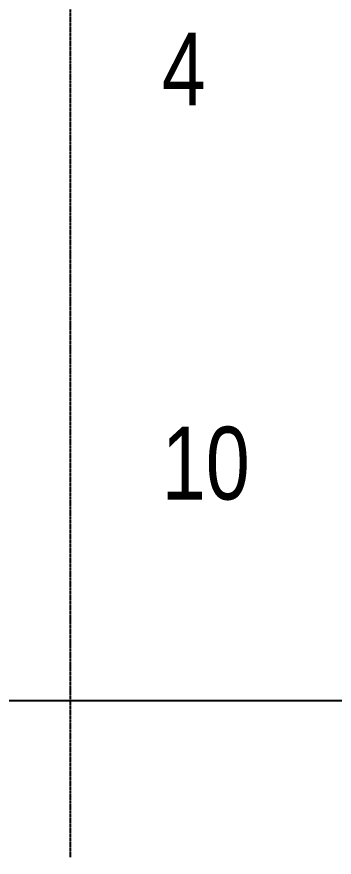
# Model space of a CAD drawing. Header units: centimetres. Extents: x -6122352 to 4157695, y -1694241 to 1947892.
# Drawn here: x 3366007 to 3387823, y 671042 to 728746 of the extents above; entities that cross this region are included whole.
import ezdxf

# ---------------------------------------------------------------- set-up
doc = ezdxf.new("R2010")
doc.units = ezdxf.units.CM
doc.header["$MEASUREMENT"] = 0
doc.linetypes.add('23585-XR-AR-DAMAC PLOT LIMITS$0$PHANTOM2', pattern=[1.25, 0.625, -0.125, 0.125, -0.125, 0.125, -0.125])
doc.layers.add('00-MI-DIM', color=7, linetype='Continuous')
doc.layers.add('@MI-TYPE-02', color=6, linetype='Continuous')
doc.styles.add('Arial Narrow', font='ARIALN.TTF', dxfattribs={"width": 0.95, "height": 500})

msp = doc.modelspace()

# ---------------------------------------------------------------- linework, layer by layer
at = {"layer": '00-MI-DIM', "color": 6}
msp.add_lwpolyline([(3287503.15085, 755226.18129), (3438836.93337, 755226.18129), (3438836.93337, 681789.16077), (3287503.15085, 681789.16077)], close=True, dxfattribs=at)
at = {"layer": '@MI-TYPE-02', "color": 8, "linetype": '23585-XR-AR-DAMAC PLOT LIMITS$0$PHANTOM2', "ltscale": 50}
msp.add_lwpolyline([(3369669.00697, 754815.85233), (3369669.00697, 671041.80252)], dxfattribs=at)

# ---------------------------------------------------------------- texts
at = {"layer": '00-MI-DIM', "color": 6, "char_height": 5000, "attachment_point": 1, "style": 'Arial Narrow'}
for s, insert in [('4', (3375969.78889, 727659.06334)), ('10', (3375969.78889, 700600.85699))]:
    msp.add_mtext_dynamic_manual_height_columns(s, width=73699.0314771, gutter_width=2500, heights=[0], dxfattribs=dict(at, insert=insert))

doc.saveas('drawing.dxf')
